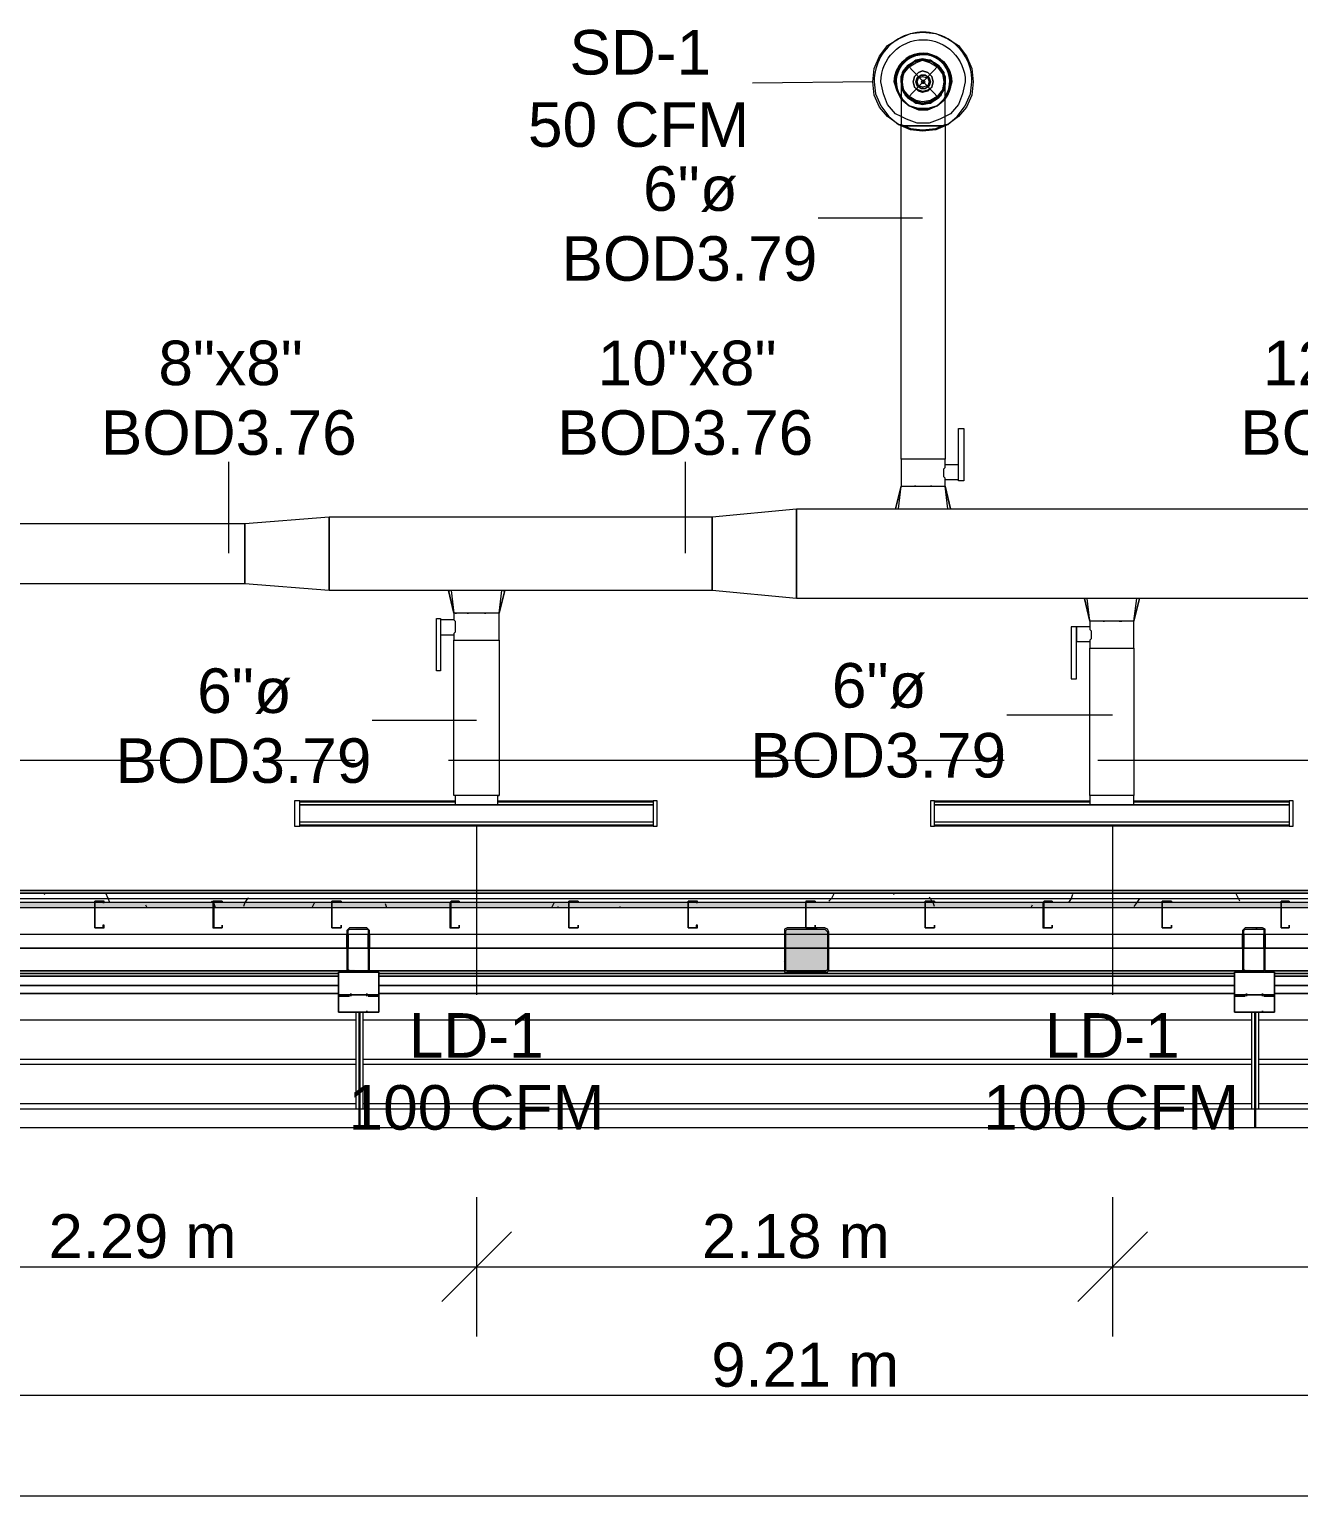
# Model space of a CAD drawing. Header units: metres. Extents: x 39 to 278, y -7 to 151.
# Drawn here: x 88.01 to 92.36, y 9 to 14.02 of the extents above; entities that cross this region are included whole.
import ezdxf

# ---------------------------------------------------------------- set-up
doc = ezdxf.new("R2010")
doc.units = ezdxf.units.M
doc.layers.add('HVAC - Ductos', color=5, linetype='Continuous', lineweight=50)
doc.layers.add('PDF_Geometry', color=7, linetype='Continuous', true_color=0xaaaaaa)
doc.layers.add('PDF_Solid Fills', color=7, linetype='Continuous', true_color=0xffffff)
doc.layers.add('PDF_Text', color=7, linetype='Continuous')
doc.styles.add('PDF Helvetica', font='')
doc.styles.get('PDF Helvetica').set_extended_font_data('Helvetica')

msp = doc.modelspace()

# ---------------------------------------------------------------- hatches: boundary and pattern name
at = {"layer": 'PDF_Solid Fills', "lineweight": 0, "transparency": 33554559}
h = msp.add_hatch(color=256, dxfattribs=at)
h.paths.add_polyline_path([(46.8196, 11.0127), (46.8196, 11.031), (45.1878, 11.031), (45.1878, 11.0127)])
h.paths.add_polyline_path([(104.0706, 11.0127), (106.0827, 11.0127), (106.0827, 11.031), (104.0706, 11.031)])
h.paths.add_polyline_path([(104.0659, 11.0127), (104.0659, 11.031), (101.2289, 11.031), (101.2289, 11.0127)])
h.paths.add_polyline_path([(101.2243, 11.0127), (101.2243, 11.031), (99.1984, 11.031), (99.1984, 11.0127)])
h.paths.add_polyline_path([(99.1938, 11.0127), (99.1938, 11.031), (96.3568, 11.031), (96.3568, 11.0127)])
h.paths.add_polyline_path([(96.3522, 11.0127), (96.3522, 11.031), (94.3263, 11.031), (94.3263, 11.0127)])
h.paths.add_polyline_path([(94.3217, 11.0127), (94.3217, 11.031), (93.5151, 11.031), (93.5151, 11.0127)])
h.paths.add_polyline_path([(93.5105, 11.0127), (93.5105, 11.031), (91.4846, 11.031), (91.4846, 11.0127)])
h.paths.add_polyline_path([(91.4801, 11.0127), (91.4801, 11.031), (89.4542, 11.031), (89.4542, 11.0127)])
h.paths.add_polyline_path([(89.4496, 11.0127), (89.4496, 11.031), (88.6429, 11.031), (88.6429, 11.0127)])
h.paths.add_polyline_path([(88.6383, 11.0127), (88.6383, 11.031), (86.6125, 11.031), (86.6125, 11.0127)])
h.paths.add_polyline_path([(86.6079, 11.0127), (86.6079, 11.031), (84.582, 11.031), (84.582, 11.0127)])
h.paths.add_polyline_path([(84.5774, 11.0127), (84.5774, 11.031), (83.7708, 11.031), (83.7708, 11.0127)])
h.paths.add_polyline_path([(83.7662, 11.0127), (83.7662, 11.031), (81.7404, 11.031), (81.7404, 11.0127)])
h.paths.add_polyline_path([(81.7358, 11.0127), (81.7358, 11.031), (78.8986, 11.031), (78.8986, 11.0127)])
h.paths.add_polyline_path([(78.894, 11.0127), (78.894, 11.031), (76.8682, 11.031), (76.8682, 11.0127)])
h.paths.add_polyline_path([(76.8636, 11.0127), (76.8636, 11.031), (74.0265, 11.031), (74.0265, 11.0127)])
h.paths.add_polyline_path([(74.0219, 11.0127), (74.0219, 11.031), (71.9961, 11.031), (71.9961, 11.0127)])
h.paths.add_polyline_path([(71.9915, 11.0127), (71.9915, 11.031), (71.1848, 11.031), (71.1848, 11.0127)])
h.paths.add_polyline_path([(71.1802, 11.0127), (71.1802, 11.031), (69.1543, 11.031), (69.1543, 11.0127)])
h.paths.add_polyline_path([(69.1497, 11.0127), (69.1497, 11.031), (67.1239, 11.031), (67.1239, 11.0127)])
h.paths.add_polyline_path([(67.1193, 11.0127), (67.1193, 11.031), (66.3127, 11.031), (66.3127, 11.0127)])
h.paths.add_polyline_path([(66.3081, 11.0127), (66.3081, 11.031), (64.2822, 11.031), (64.2822, 11.0127)])
h.paths.add_polyline_path([(64.2776, 11.0127), (64.2776, 11.031), (62.2518, 11.031), (62.2518, 11.0127)])
h.paths.add_polyline_path([(62.2472, 11.0127), (62.2472, 11.031), (61.4405, 11.031), (61.4405, 11.0127)])
h.paths.add_polyline_path([(61.436, 11.0127), (61.436, 11.031), (59.4101, 11.031), (59.4101, 11.0127)])
h.paths.add_polyline_path([(59.4055, 11.0127), (59.4055, 11.031), (56.5684, 11.031), (56.5684, 11.0127)])
h.paths.add_polyline_path([(56.5638, 11.0127), (56.5638, 11.031), (54.5379, 11.031), (54.5379, 11.0127)])
h.paths.add_polyline_path([(54.5333, 11.0127), (54.5333, 11.031), (51.6963, 11.031), (51.6963, 11.0127)])
h.paths.add_polyline_path([(51.6917, 11.0127), (51.6917, 11.031), (49.6658, 11.031), (49.6658, 11.0127)])
h.paths.add_polyline_path([(49.6612, 11.0127), (49.6612, 11.031), (48.8546, 11.031), (48.8546, 11.0127)])
h.paths.add_polyline_path([(48.85, 11.0127), (48.85, 11.031), (46.8241, 11.031), (46.8241, 11.0127)])
h = msp.add_hatch(color=256, dxfattribs=at)
h.paths.add_polyline_path([(89.1019, 10.7926), (89.17, 10.7972), (89.1059, 10.8018), (89.1013, 10.8018), (89.1013, 10.7926)])
h.paths.add_polyline_path([(89.1746, 10.9347), (89.17, 10.9347), (89.17, 10.7972), (89.1746, 10.9341)])
h.paths.add_polyline_path([(89.1654, 10.9393), (89.1654, 10.9439), (89.1013, 10.9439)])
h.paths.add_polyline_path([(89.1013, 10.9347), (89.0967, 10.9347), (89.0967, 10.8018)])
msp.add_hatch(color=256, dxfattribs=at).paths.add_polyline_path([(90.5966, 10.7926), (90.7421, 10.7972), (90.7467, 10.9381), (90.7467, 10.9393), (90.7421, 10.9439), (90.5954, 10.9439), (90.5954, 10.7926)])
h = msp.add_hatch(color=256, dxfattribs=at)
h.paths.add_polyline_path([(92.1675, 10.8018), (92.1675, 10.7926), (92.2408, 10.7926), (92.2408, 10.9347), (92.2363, 10.9347), (92.2363, 10.7972), (92.1721, 10.8018)])
h.paths.add_polyline_path([(92.2317, 10.9393), (92.2317, 10.9439), (92.1675, 10.9439)])
h.paths.add_polyline_path([(92.1675, 10.9347), (92.1629, 10.9347), (92.1629, 10.8018)])
h.paths.add_polyline_path([(92.2363, 10.9439), (92.2408, 10.9394), (92.2408, 10.9439)])

# ---------------------------------------------------------------- linework, layer by layer
at = {"layer": 'HVAC - Ductos', "lineweight": 0}
for points in [[(90.9942, 12.5481), (90.9942, 13.6893), (90.9851, 13.6939), (90.9483, 13.7214), (90.9209, 13.7535), (90.9025, 13.7947), (90.8979, 13.8406), (90.9025, 13.8864), (90.9209, 13.9277), (90.9483, 13.9643), (90.9851, 13.9872), (91.0263, 14.0056), (91.0675, 14.0102), (91.1133, 14.0056), (91.1546, 13.9872), (91.1913, 13.9643), (91.2188, 13.9277), (91.2371, 13.8864), (91.2417, 13.8406), (91.2371, 13.7947), (91.2188, 13.7535), (91.1913, 13.7214), (91.1546, 13.6939), (91.1454, 13.6893), (91.1454, 12.5481), (91.1363, 12.5481), (91.1225, 12.5481), (91.1088, 12.5481), (91.0905, 12.5481), (91.0675, 12.5481), (91.0492, 12.5481), (91.0309, 12.5481), (91.0171, 12.5481), (91.0033, 12.5481)], [(91.1363, 13.8131), (91.1179, 13.7902), (91.0951, 13.7765), (91.0675, 13.7719), (91.0446, 13.7765), (91.0217, 13.7902), (91.0033, 13.8131), (90.9988, 13.8406), (91.0033, 13.8681), (91.0217, 13.891), (91.0446, 13.9048), (91.0675, 13.9139), (91.0951, 13.9048), (91.1179, 13.891), (91.1363, 13.8681), (91.1409, 13.8406)], [(91.0401, 13.8589), (91.0355, 13.8406), (91.0401, 13.8589), (91.0538, 13.8727), (91.0675, 13.8773), (91.0859, 13.8727), (91.0996, 13.8589), (91.1042, 13.8406), (91.0996, 13.8589), (91.0859, 13.8727), (91.0675, 13.8773), (91.0538, 13.8727)], [(91.0492, 13.8543), (91.0446, 13.8406), (91.0492, 13.8543), (91.0629, 13.8635), (91.0767, 13.8635), (91.0905, 13.8543), (91.0951, 13.8406), (91.0905, 13.8543), (91.0767, 13.8635), (91.0629, 13.8635)], [(91.0859, 13.8268), (91.0675, 13.8222), (91.0538, 13.8268), (91.0492, 13.8406), (91.0538, 13.8543), (91.0675, 13.8589), (91.0859, 13.8543), (91.0905, 13.8406)], [(90.9713, 13.8406), (90.9805, 13.8085), (90.9942, 13.781), (90.9805, 13.8085)], [(91.0996, 13.8222), (91.1042, 13.8406), (91.0996, 13.8222), (91.0859, 13.8085), (91.0675, 13.8039), (91.0538, 13.8085), (91.0401, 13.8222), (91.0355, 13.8406), (91.0401, 13.8222), (91.0538, 13.8131), (91.0675, 13.8085), (91.0859, 13.8131)], [(91.0905, 13.8268), (91.0951, 13.8406), (91.0905, 13.8268), (91.0767, 13.8176), (91.0629, 13.8176), (91.0492, 13.8268), (91.0446, 13.8406), (91.0492, 13.8268), (91.0629, 13.8176), (91.0767, 13.8176)], [(91.0675, 13.8452), (91.0629, 13.8406), (91.0675, 13.8452), (91.0721, 13.8452), (91.0767, 13.8406), (91.0721, 13.8452)], [(91.0721, 13.836), (91.0767, 13.8406), (91.0721, 13.836), (91.0675, 13.836), (91.0629, 13.8406), (91.0675, 13.836)], [(90.9988, 13.781), (91.0217, 13.7581), (91.0538, 13.7489), (91.0859, 13.7489), (91.1179, 13.7581), (91.1409, 13.781), (91.1454, 13.7902), (91.1409, 13.781), (91.1179, 13.7581), (91.0859, 13.7489), (91.0538, 13.7489), (91.0217, 13.7581), (90.9988, 13.781), (90.9942, 13.7902)], [(91.1179, 13.7581), (91.0859, 13.7443), (91.0538, 13.7443), (91.0217, 13.7581), (90.9942, 13.781), (91.0217, 13.7581), (91.0538, 13.7443), (91.0859, 13.7443), (91.1179, 13.7581), (91.1454, 13.781)], [(91.2096, 12.4747), (91.1913, 12.4747), (91.1913, 12.6535), (91.2096, 12.6535)], [(88.7483, 12.3281), (89.0371, 12.351), (89.0371, 12.0989), (88.7483, 12.1219)], [(90.3479, 12.0989), (89.0371, 12.0989), (89.0371, 12.351), (90.3479, 12.351)], [(90.3479, 12.351), (90.6367, 12.3785), (90.6367, 12.0714), (90.3479, 12.0989)], [(93.1851, 12.0714), (90.6367, 12.0714), (90.6367, 12.3785), (93.1851, 12.3785)], [(88.7483, 12.1219), (86.7042, 12.1219), (86.7042, 12.3281), (88.7483, 12.3281)], [(89.6375, 12.0989), (89.6329, 12.0989)], [(89.4037, 12.0027), (89.4175, 12.0027), (89.4175, 11.8239), (89.4037, 11.8239)], [(89.5091, 12.021), (89.5137, 12.021)], [(89.5687, 12.021), (89.5733, 12.021)], [(91.6863, 11.9935), (91.6909, 11.9935)], [(91.7413, 11.9935), (91.7459, 11.9935), (91.7505, 11.9935), (91.7459, 11.9935)], [(89.4679, 11.3655), (89.4771, 11.3655), (89.4863, 11.3655), (89.5046, 11.3655), (89.5229, 11.3655), (89.5413, 11.3655), (89.5596, 11.3655), (89.5779, 11.3655), (89.5917, 11.3655), (89.6055, 11.3655), (89.6146, 11.3655), (89.6146, 11.3977), (89.6055, 11.3977), (89.5917, 11.3977), (89.5779, 11.3977), (89.5596, 11.3977), (89.5413, 11.3977), (89.5229, 11.3977), (89.5046, 11.3977), (89.4863, 11.3977), (89.4771, 11.3977), (89.4679, 11.3977)], [(88.9179, 11.2923), (88.9363, 11.2923), (88.9363, 11.3793), (88.9179, 11.3793)], [(88.9363, 11.3655), (90.1463, 11.3655), (88.9363, 11.3655), (90.1463, 11.3655), (90.1463, 11.306), (88.9363, 11.306)], [(90.16, 11.2923), (90.16, 11.3793), (90.1463, 11.3793), (90.1463, 11.2923)], [(91.0951, 11.2923), (91.1088, 11.2923), (91.1088, 11.3793), (91.0951, 11.3793)], [(91.1088, 11.3655), (92.3234, 11.3655), (91.1088, 11.3655), (92.3234, 11.3655), (92.3234, 11.306), (91.1088, 11.306)], [(92.3371, 11.2923), (92.3371, 11.3793), (92.3234, 11.3793), (92.3234, 11.2923)]]:
    msp.add_lwpolyline(points, close=True, dxfattribs=at)
for points in [[(91.1454, 13.6939), (91.1546, 13.6939), (91.1867, 13.7214), (91.2142, 13.7581), (91.2325, 13.7993), (91.2371, 13.8406, 1.013823), (90.9025, 13.8406), (90.9071, 13.7993), (90.9255, 13.7581), (90.9529, 13.7214), (90.9851, 13.6939), (90.9942, 13.6939)], [(90.9942, 13.7214), (90.9759, 13.7306), (90.9483, 13.7627), (90.9346, 13.7993), (90.9255, 13.8406, -0.994854), (91.2142, 13.8406), (91.2051, 13.7993), (91.1913, 13.7627), (91.1638, 13.7306), (91.1454, 13.7214)]]:
    msp.add_lwpolyline(points, format="xyb", dxfattribs=at)
for points in [[(91.1683, 13.8406), (91.1592, 13.8085), (91.1454, 13.781, 1.405041), (90.9713, 13.8406, -0.990103)], [(90.9759, 13.8406), (90.9805, 13.8085), (90.9942, 13.7902, -1.35324), (91.1638, 13.8406), (91.1592, 13.8085), (91.1454, 13.7902, 1.353799)]]:
    msp.add_lwpolyline(points, format="xyb", close=True, dxfattribs=at)
for points in [[(91.0996, 13.9093), (91.1225, 13.8956), (91.1409, 13.8727), (91.1409, 13.8681), (91.1454, 13.8406), (91.1409, 13.8681), (91.1225, 13.8956), (91.0996, 13.9093), (91.0675, 13.9185), (91.0401, 13.9093), (91.0171, 13.8956), (90.9988, 13.8681), (90.9942, 13.8406), (90.9988, 13.8131), (91.0171, 13.7856), (91.0401, 13.7719), (91.0675, 13.7627), (91.0996, 13.7719), (91.1225, 13.7856), (91.1409, 13.8131), (91.1363, 13.8085), (91.1225, 13.7902), (91.0996, 13.7765)], [(91.0401, 13.7765), (91.0171, 13.7902), (91.0033, 13.8085), (90.9988, 13.8131), (90.9942, 13.8406), (90.9942, 13.8589), (91.0033, 13.8773), (91.0171, 13.8956), (91.0309, 13.9048), (91.0492, 13.9139), (91.0675, 13.9185)], [(91.0401, 13.9093), (91.0171, 13.8956), (90.9988, 13.8727), (90.9988, 13.8681), (90.9942, 13.8406), (90.9988, 13.8589), (91.0079, 13.8773), (91.0171, 13.891), (91.0309, 13.9048), (91.0492, 13.9139), (91.0675, 13.9139), (91.0905, 13.9139), (91.1088, 13.9048), (91.1225, 13.891), (91.1317, 13.8773), (91.1409, 13.8589), (91.1454, 13.8406), (91.1454, 13.8589), (91.1363, 13.8773), (91.1225, 13.8956), (91.1088, 13.9048), (91.0905, 13.9139), (91.0675, 13.9185), (91.0446, 13.9139)], [(90.9988, 13.8727), (90.9988, 13.8681), (90.9988, 13.8727), (91.0033, 13.8773), (91.0171, 13.8956), (91.0309, 13.9048), (91.0401, 13.9093), (91.0446, 13.9139), (91.0401, 13.9093)], [(91.0033, 13.8727), (91.0171, 13.891), (91.0401, 13.9093), (91.0446, 13.9093), (91.0675, 13.9139), (91.0951, 13.9093)], [(91.0446, 13.9093), (91.0492, 13.9139), (91.0675, 13.9185), (91.0905, 13.9139), (91.0951, 13.9139), (91.0996, 13.9093), (91.1088, 13.9048), (91.1225, 13.8956), (91.1363, 13.8773), (91.1409, 13.8727), (91.1409, 13.8681), (91.1454, 13.8589), (91.1454, 13.8406), (91.1454, 13.8314)], [(91.0721, 13.9185), (91.0951, 13.9139), (91.0996, 13.9093), (91.1225, 13.891), (91.1363, 13.8727)], [(91.0951, 13.9139), (91.0996, 13.9093)], [(91.0033, 13.8176), (90.9942, 13.8406), (91.0033, 13.8681)], [(90.9988, 13.8681), (90.9942, 13.8589), (90.9942, 13.8406), (90.9942, 13.8314)], [(91.1363, 13.8681), (91.1454, 13.8406), (91.1363, 13.8176)], [(91.1409, 13.8727), (91.1409, 13.8681)], [(90.8979, 13.8406), (90.4855, 13.836)], [(91.1454, 13.836), (91.1454, 13.8406), (91.1409, 13.8222), (91.1317, 13.8039), (91.1225, 13.7902), (91.1088, 13.7765), (91.0905, 13.7719), (91.0675, 13.7673), (91.0951, 13.7719), (91.0996, 13.7719), (91.0675, 13.7627), (91.0401, 13.7719), (91.0446, 13.7719), (91.0675, 13.7673), (91.0492, 13.7719), (91.0309, 13.7765), (91.0171, 13.7902), (91.0079, 13.8039), (90.9988, 13.8222), (90.9942, 13.8406), (90.9942, 13.836)], [(90.9942, 13.8406), (90.9942, 13.8406)], [(90.9942, 13.8406), (90.9942, 13.836), (90.9942, 13.8176), (90.9942, 13.7856), (90.9942, 13.7489), (90.9942, 13.7077), (90.9942, 13.6893), (91.0033, 13.6893), (91.0171, 13.6893), (91.0309, 13.6893), (91.0492, 13.6893), (91.0675, 13.6893), (91.0905, 13.6893), (91.1088, 13.6893), (91.1225, 13.6893), (91.1363, 13.6893), (91.1454, 13.6893), (91.1454, 13.7306), (91.1454, 13.7719), (91.1454, 13.8039), (91.1454, 13.8268), (91.1454, 13.8406)], [(90.9942, 13.8314), (90.9942, 13.8222), (91.0033, 13.8039), (91.0171, 13.7856), (91.0309, 13.7765), (91.0492, 13.7673), (91.0675, 13.7627), (91.0905, 13.7673), (91.1088, 13.7765), (91.1225, 13.7856), (91.1363, 13.8039), (91.1454, 13.8222), (91.1454, 13.8314)], [(90.9988, 13.8131), (90.9988, 13.8131)], [(91.0401, 13.7719), (91.0171, 13.7856), (90.9988, 13.8131)], [(91.1409, 13.8131), (91.1225, 13.7856), (91.0996, 13.7719)], [(91.1454, 13.8406), (91.1409, 13.8131), (91.1454, 13.8406)], [(91.1409, 13.8131), (91.1409, 13.8131)], [(90.9942, 13.781), (90.9942, 13.781)], [(90.9942, 13.781), (90.9942, 13.781)], [(91.0401, 13.7719), (91.0401, 13.7719)], [(91.0996, 13.7719), (91.0996, 13.7719)], [(91.1454, 13.781), (91.1454, 13.781)], [(91.1454, 13.781), (91.1454, 13.781)], [(91.1454, 13.7214), (91.1271, 13.7122), (91.0905, 13.6985), (91.0492, 13.6985), (91.0125, 13.7122), (90.9942, 13.7214)], [(90.9942, 13.6939), (91.0263, 13.6802), (91.0675, 13.6756), (91.1133, 13.6802), (91.1454, 13.6939)], [(91.1454, 13.6893), (91.1133, 13.6756), (91.0675, 13.671), (91.0263, 13.6756), (90.9942, 13.6893)], [(91.1454, 13.6893), (91.1363, 13.6893), (91.1225, 13.6893), (91.1088, 13.6893), (91.0905, 13.6893), (91.0675, 13.6893), (91.0492, 13.6893), (91.0309, 13.6893), (91.0171, 13.6893), (91.0033, 13.6893), (90.9942, 13.6893)], [(91.0675, 13.3731), (90.7101, 13.3731)], [(88.6933, 12.2273), (88.6933, 12.5389)], [(90.2563, 12.2273), (90.2563, 12.5389)], [(90.9851, 12.3785), (90.9942, 12.4564), (90.9988, 12.4564), (91.0033, 12.4564), (91.0171, 12.4564), (91.0309, 12.4564), (91.0492, 12.4564), (91.0675, 12.4564), (91.0905, 12.4564), (91.1088, 12.4564), (91.1225, 12.4564), (91.1363, 12.4564), (91.1409, 12.4564), (91.1454, 12.4564), (91.1454, 12.4793), (91.1913, 12.4793), (91.1913, 12.4839), (91.1913, 12.4885), (91.1913, 12.4977), (91.1913, 12.5023), (91.1913, 12.5114), (91.1913, 12.516), (91.1913, 12.5206), (91.1913, 12.5251)], [(91.1913, 12.5297), (91.1454, 12.5297), (91.1454, 12.5481), (91.1363, 12.5481), (91.1225, 12.5481), (91.1088, 12.5481), (91.0905, 12.5481), (91.0675, 12.5481), (91.0492, 12.5481), (91.0309, 12.5481), (91.0171, 12.5481), (91.0033, 12.5481), (90.9942, 12.5481), (90.9942, 12.4564)], [(91.1454, 12.4793), (91.1454, 12.4839), (91.1409, 12.4885), (91.1409, 12.4977), (91.1409, 12.5069), (91.1409, 12.516), (91.1454, 12.5206), (91.1454, 12.5251), (91.1454, 12.5297)], [(90.9759, 12.3785), (90.9942, 12.4564), (90.9759, 12.3785)], [(90.9988, 12.4564), (90.9988, 12.4564)], [(91.0171, 12.4564), (91.0171, 12.4564)], [(91.0217, 12.3785), (91.0263, 12.3785), (91.0355, 12.3785), (91.0492, 12.3785), (91.0538, 12.3785), (91.0583, 12.3785), (91.0813, 12.3785), (91.0859, 12.3785), (91.0905, 12.3785), (91.1042, 12.3785), (91.1133, 12.3785), (91.1179, 12.3785), (91.1225, 12.3785), (91.1409, 12.3785), (91.1546, 12.3785), (91.1592, 12.3785), (91.1638, 12.3785), (91.1454, 12.4564), (91.1638, 12.3785)], [(91.0355, 12.4564), (91.0401, 12.4564), (91.0446, 12.4564), (91.0401, 12.4564)], [(91.0675, 12.4564), (91.0721, 12.4564)], [(91.0996, 12.4564), (91.0951, 12.4564), (91.0996, 12.4564), (91.1042, 12.4564)], [(91.1225, 12.4564), (91.1225, 12.4564)], [(91.1363, 12.4564), (91.1409, 12.4564)], [(91.1454, 12.4564), (91.1454, 12.4564)], [(91.1546, 12.3785), (91.1454, 12.4564)], [(90.9759, 12.3785), (90.9805, 12.3785), (90.9851, 12.3785), (90.9942, 12.3785)], [(90.9759, 12.3785), (90.9759, 12.3785)], [(90.9988, 12.3785), (91.0171, 12.3785)], [(91.1638, 12.3785), (91.1638, 12.3785)], [(89.4909, 12.0989), (89.4863, 12.0989), (89.4679, 12.0989), (89.4587, 12.0989), (89.4542, 12.0989), (89.4633, 12.021), (89.445, 12.0989), (89.4496, 12.0989), (89.445, 12.0989), (89.4633, 12.021)], [(89.5229, 12.0989), (89.5183, 12.0989), (89.5091, 12.0989), (89.4954, 12.0989)], [(89.4954, 12.0989), (89.4954, 12.0989)], [(89.555, 12.0989), (89.5504, 12.0989), (89.5275, 12.0989)], [(89.61, 12.0989), (89.5963, 12.0989), (89.5871, 12.0989), (89.5825, 12.0989), (89.5733, 12.0989), (89.5596, 12.0989)], [(89.5596, 12.0989), (89.5596, 12.0989)], [(89.6191, 12.021), (89.6283, 12.0989), (89.6237, 12.0989), (89.6146, 12.0989)], [(89.6375, 12.0989), (89.6191, 12.021), (89.6375, 12.0989)], [(91.6405, 11.9935), (91.6405, 11.9751), (91.5946, 11.9751), (91.5763, 11.9751), (91.5763, 11.7964), (91.5946, 11.7964), (91.5946, 11.9751), (91.5946, 11.9705), (91.5946, 11.966), (91.5946, 11.9614), (91.5946, 11.9569), (91.5946, 11.9477), (91.5946, 11.9431), (91.5946, 11.9339), (91.5946, 11.9293), (91.5946, 11.9247), (91.6405, 11.9247), (91.6405, 11.9018), (91.6497, 11.9018), (91.6633, 11.9018), (91.6771, 11.9018), (91.6954, 11.9018), (91.7184, 11.9018), (91.7367, 11.9018), (91.7551, 11.9018), (91.7688, 11.9018), (91.7825, 11.9018), (91.7917, 11.9018), (91.7917, 11.3977), (91.7871, 11.3977), (91.7825, 11.3977), (91.7688, 11.3977), (91.7551, 11.3977), (91.7367, 11.3977), (91.7184, 11.3977), (91.6954, 11.3977), (91.6771, 11.3977), (91.6633, 11.3977), (91.6497, 11.3977), (91.6451, 11.3977), (91.6405, 11.3977), (91.6405, 11.3655), (91.6451, 11.3655), (91.6497, 11.3655), (91.6633, 11.3655), (91.6771, 11.3655), (91.6954, 11.3655), (91.7184, 11.3655), (91.7367, 11.3655), (91.7551, 11.3655), (91.7688, 11.3655), (91.7825, 11.3655), (91.7871, 11.3655), (91.7917, 11.3655), (91.7917, 11.3977), (91.7825, 11.3977), (91.7688, 11.3977), (91.7551, 11.3977), (91.7367, 11.3977), (91.7184, 11.3977), (91.6954, 11.3977), (91.6771, 11.3977), (91.6633, 11.3977), (91.6497, 11.3977), (91.6405, 11.3977), (91.6405, 11.9018), (91.6497, 11.9018), (91.6633, 11.9018), (91.6771, 11.9018), (91.6954, 11.9018), (91.7184, 11.9018), (91.7367, 11.9018), (91.7551, 11.9018), (91.7688, 11.9018), (91.7825, 11.9018), (91.7917, 11.9018), (91.7917, 11.9935), (91.7871, 11.9935), (91.7825, 11.9935), (91.7688, 11.9935), (91.7551, 11.9935), (91.7367, 11.9935), (91.7184, 11.9935), (91.6954, 11.9935), (91.6771, 11.9935), (91.6633, 11.9935), (91.6497, 11.9935), (91.6451, 11.9935), (91.6405, 11.9935), (91.6313, 12.0714)], [(91.6405, 12.0714), (91.6313, 12.0714), (91.6267, 12.0714), (91.6221, 12.0714)], [(91.6221, 12.0714), (91.6405, 11.9935), (91.6221, 12.0714)], [(91.6221, 12.0714), (91.6221, 12.0714)], [(91.6633, 12.0714), (91.6451, 12.0714)], [(91.7871, 12.0714), (91.7688, 12.0714), (91.7642, 12.0714), (91.7597, 12.0714), (91.7505, 12.0714), (91.7367, 12.0714), (91.7321, 12.0714), (91.7275, 12.0714), (91.7046, 12.0714), (91.7, 12.0714), (91.6954, 12.0714), (91.6817, 12.0714), (91.6725, 12.0714), (91.6679, 12.0714)], [(91.8101, 12.0714), (91.7917, 11.9935), (91.8101, 12.0714), (91.8055, 12.0714), (91.8009, 12.0714), (91.7917, 12.0714)], [(91.7917, 11.9935), (91.8009, 12.0714)], [(91.7963, 12.0714), (91.7963, 12.0714)], [(91.8101, 12.0714), (91.8101, 12.0714)], [(89.4679, 12.021), (89.4633, 12.021), (89.4633, 11.9981), (89.4175, 11.9981), (89.4175, 11.9935), (89.4175, 11.9889), (89.4175, 11.9797), (89.4175, 11.9751), (89.4175, 11.966), (89.4175, 11.9614), (89.4175, 11.9569), (89.4175, 11.9523), (89.4175, 11.9477), (89.4633, 11.9477), (89.4633, 11.9293), (89.4679, 11.9293), (89.4771, 11.9293), (89.4863, 11.9293), (89.5046, 11.9293), (89.5229, 11.9293), (89.5413, 11.9293), (89.5596, 11.9293), (89.5779, 11.9293), (89.5963, 11.9293), (89.6055, 11.9293), (89.6146, 11.9293), (89.6191, 11.9293), (89.6191, 11.3977), (89.6146, 11.3977), (89.6055, 11.3977), (89.5963, 11.3977), (89.5779, 11.3977), (89.5596, 11.3977), (89.5413, 11.3977), (89.5229, 11.3977), (89.5046, 11.3977), (89.4863, 11.3977), (89.4771, 11.3977), (89.4679, 11.3977), (89.4633, 11.3977), (89.4633, 11.9293), (89.4679, 11.9293), (89.4771, 11.9293), (89.4863, 11.9293), (89.5046, 11.9293), (89.5229, 11.9293), (89.5413, 11.9293), (89.5596, 11.9293), (89.5779, 11.9293), (89.5963, 11.9293), (89.6055, 11.9293), (89.6146, 11.9293), (89.6191, 11.9293), (89.6191, 12.021), (89.6146, 12.021), (89.61, 12.021), (89.6055, 12.021), (89.5963, 12.021), (89.5779, 12.021), (89.5596, 12.021), (89.5413, 12.021), (89.5229, 12.021), (89.5046, 12.021), (89.4863, 12.021), (89.4771, 12.021), (89.4725, 12.021), (89.4679, 12.021), (89.4725, 12.021)], [(89.4633, 11.9981), (89.4679, 11.9935), (89.4679, 11.9889), (89.4679, 11.9797), (89.4679, 11.9705), (89.4679, 11.9614), (89.4679, 11.9569), (89.4633, 11.9523), (89.4633, 11.9477)], [(91.6405, 11.9751), (91.6405, 11.9705), (91.6405, 11.966), (91.6451, 11.9614), (91.6451, 11.9523), (91.6451, 11.9431), (91.6451, 11.9339), (91.6405, 11.9293), (91.6405, 11.9247)], [(91.6451, 11.9935), (91.6451, 11.9935)], [(91.6451, 11.9935), (91.6451, 11.9935)], [(89.5413, 11.6543), (89.1837, 11.6543)], [(91.7184, 11.6727), (91.3563, 11.6727)], [(89.6146, 11.3977), (89.6191, 11.3977)], [(91.7917, 11.3977), (91.7917, 11.3977)], [(88.9363, 11.3472), (88.9363, 11.3564), (88.9363, 11.3747), (88.9363, 11.3793), (89.4679, 11.3793)], [(89.4679, 11.3747), (88.9363, 11.3747)], [(88.9363, 11.3518), (88.9363, 11.3564), (88.9363, 11.361)], [(89.6146, 11.3793), (90.1463, 11.3793), (90.1463, 11.3747), (90.1463, 11.3564), (90.1463, 11.3472)], [(90.1463, 11.3747), (89.6146, 11.3747)], [(90.1463, 11.361), (90.1463, 11.3564), (90.1463, 11.3518)], [(91.1088, 11.3472), (91.1088, 11.3564), (91.1088, 11.3747), (91.1088, 11.3793), (91.6405, 11.3793)], [(91.6405, 11.3747), (91.1088, 11.3747)], [(91.1088, 11.3518), (91.1088, 11.3564), (91.1088, 11.361)], [(91.7917, 11.3793), (92.3234, 11.3793), (92.3234, 11.3747), (92.3234, 11.3564), (92.3234, 11.3472)], [(92.3234, 11.3747), (91.7917, 11.3747)], [(92.3234, 11.361), (92.3234, 11.3564), (92.3234, 11.3518)], [(90.1463, 11.3243), (90.1463, 11.3151), (90.1463, 11.2968), (90.1463, 11.2923), (88.9363, 11.2923), (88.9363, 11.2968), (88.9363, 11.3151), (88.9363, 11.3243)], [(88.9363, 11.3105), (88.9363, 11.3151), (88.9363, 11.3197)], [(88.9363, 11.2968), (90.1463, 11.2968)], [(90.1463, 11.3197), (90.1463, 11.3151), (90.1463, 11.3105)], [(92.3234, 11.3243), (92.3234, 11.3151), (92.3234, 11.2968), (92.3234, 11.2923), (91.1088, 11.2923), (91.1088, 11.2968), (91.1088, 11.3151), (91.1088, 11.3243)], [(91.1088, 11.3105), (91.1088, 11.3151), (91.1088, 11.3197)], [(91.1088, 11.2968), (92.3234, 11.2968)], [(92.3234, 11.3197), (92.3234, 11.3151), (92.3234, 11.3105)], [(89.5413, 11.2923), (89.5413, 10.7147)], [(91.7184, 11.2923), (91.7184, 10.7147)]]:
    msp.add_lwpolyline(points, dxfattribs=at)
at = {"layer": 'HVAC - Ductos', "color": 252, "lineweight": 0, "true_color": 0x939598}
for points in [[(89.5413, 10.0227), (89.5413, 9.7843), (89.5413, 9.5459)], [(91.7184, 10.0227), (91.7184, 9.7843), (91.7184, 9.5459)], [(89.6605, 9.9035), (89.5413, 9.7843), (89.4221, 9.6651)], [(91.8375, 9.9035), (91.7184, 9.7843), (91.5992, 9.6651)], [(87.2496, 9.7843), (89.5413, 9.7843), (91.7184, 9.7843), (93.6617, 9.7843), (95.2704, 9.7843), (96.5538, 9.7843), (98.8318, 9.7843), (101.0043, 9.7843), (103.3053, 9.7843), (104.4694, 9.7843), (106.0412, 9.7843)], [(46.0312, 9.3443), (55.4684, 9.3443), (64.6672, 9.3443), (73.8707, 9.3443), (86.0533, 9.3443), (95.2704, 9.3443), (104.7077, 9.3443)], [(46.0312, 9.0005), (104.7077, 9.0005)]]:
    msp.add_lwpolyline(points, dxfattribs=at)
at = {"layer": 'PDF_Geometry', "color": 8, "lineweight": 0, "true_color": 0x808080}
msp.add_lwpolyline([(91.1317, 13.8864), (91.0951, 13.9139), (91.0446, 13.9139), (91.0079, 13.8864), (90.9942, 13.8406), (91.0079, 13.7947), (91.0446, 13.7673), (91.0951, 13.7673), (91.1317, 13.7947), (91.1454, 13.8406)], close=True, dxfattribs=at)
for points in [[(91.0171, 13.8956), (91.1225, 13.7856)], [(91.1225, 13.8956), (91.0171, 13.7856)]]:
    msp.add_lwpolyline(points, dxfattribs=at)
at = {"layer": 'PDF_Geometry', "lineweight": 0}
for points in [[(88.4917, 11.5168), (87.2221, 11.5168)], [(89.1241, 11.5168), (88.8079, 11.5168)], [(90.7146, 11.5168), (89.445, 11.5168)], [(91.3471, 11.5168), (91.0309, 11.5168)], [(92.9375, 11.5168), (91.6679, 11.5168)], [(45.1878, 11.0631), (106.0827, 11.0631)], [(45.1878, 11.0447), (106.0827, 11.0447)], [(86.1725, 11.0631), (95.1696, 11.0631)], [(95.1696, 11.0631), (86.1725, 11.0631)], [(86.1725, 11.0631), (95.1696, 11.0631)], [(86.1725, 11.0631), (95.1696, 11.0631)], [(86.1725, 11.0631), (95.1696, 11.0631)], [(95.1696, 11.0631), (86.1725, 11.0631)], [(86.1725, 11.0631), (95.1696, 11.0631)], [(95.1696, 11.0631), (86.1725, 11.0631)], [(88.6383, 11.031), (88.235, 11.031), (87.8271, 11.031), (87.4237, 11.031), (87.0158, 11.031), (86.6125, 11.031)], [(88.6383, 11.0127), (88.235, 11.0127), (87.8271, 11.0127), (87.4237, 11.0127), (87.0158, 11.0127), (86.6125, 11.0127)], [(89.4496, 11.031), (89.0463, 11.031), (88.6429, 11.031)], [(91.4801, 11.0127), (91.0767, 11.0127), (90.6687, 11.0127), (90.2655, 11.0127), (89.8575, 11.0127), (89.4542, 11.0127), (89.0463, 11.0127), (88.6429, 11.0127)], [(91.4801, 11.031), (91.0767, 11.031), (90.6687, 11.031), (90.2655, 11.031), (89.8575, 11.031), (89.4542, 11.031)], [(93.5105, 11.031), (93.1071, 11.031), (92.6992, 11.031), (92.2959, 11.031), (91.8879, 11.031), (91.4846, 11.031)], [(93.5105, 11.0127), (93.1071, 11.0127), (92.6992, 11.0127), (92.2959, 11.0127), (91.8879, 11.0127), (91.4846, 11.0127)], [(90.6733, 10.9439), (90.6046, 10.9439), (90.5954, 10.9393), (90.5954, 10.9301), (90.5954, 10.8018), (90.5954, 10.7926), (90.6046, 10.7926), (90.7329, 10.7926), (90.7421, 10.7926), (90.7467, 10.8018), (90.7467, 10.9301), (90.7421, 10.9393), (90.7329, 10.9439), (90.7009, 10.9439)], [(90.7009, 10.9393), (90.7055, 10.9439)], [(92.2088, 10.9393), (92.2134, 10.9439)], [(106.0827, 10.921), (45.1878, 10.921)], [(89.0967, 10.8751), (89.0967, 10.921)], [(89.1013, 10.921), (89.1013, 10.8751)], [(89.17, 10.9164), (89.1746, 10.921), (89.1746, 10.8751)], [(89.17, 10.8751), (89.17, 10.921)], [(90.5954, 10.921), (90.5954, 10.8751)], [(90.7467, 10.8751), (90.7467, 10.921)], [(92.1629, 10.8751), (92.1629, 10.921)], [(92.1629, 10.8935), (92.1675, 10.8981)], [(92.1675, 10.921), (92.1675, 10.8751)], [(92.2363, 10.8751), (92.2363, 10.921)], [(92.2409, 10.921), (92.2409, 10.8751)], [(89.0967, 10.8431), (89.1013, 10.8477)], [(90.7421, 10.8568), (90.7467, 10.8614)], [(92.2363, 10.8431), (92.2409, 10.8477)], [(89.1517, 10.6551), (89.1517, 10.3251), (92.1951, 10.3251), (92.1951, 10.6551), (92.1767, 10.6551), (92.1721, 10.6551), (92.1767, 10.6551), (92.1355, 10.6551), (92.1355, 10.6597), (92.1355, 10.7101), (92.1355, 10.7147), (92.1355, 10.7193), (92.1355, 10.7881), (92.1355, 10.7926), (92.1675, 10.7926), (92.1355, 10.7926), (92.1355, 10.7881), (92.1355, 10.7193), (92.1355, 10.7147), (92.1355, 10.7101), (92.1355, 10.6597), (92.1355, 10.6551), (92.1767, 10.6551), (92.2317, 10.6551), (92.2225, 10.6551), (92.2317, 10.6551), (92.2179, 10.6551), (92.2088, 10.6551), (92.2042, 10.6551), (92.1905, 10.6551), (92.2042, 10.6551), (92.2042, 10.3251)], [(89.17, 10.7926), (89.2067, 10.7926), (89.17, 10.7926), (89.1746, 10.7972)], [(90.5954, 10.8293), (90.6, 10.8385)], [(90.6779, 10.7926), (90.6825, 10.7972)], [(92.1859, 10.7926), (92.1905, 10.7972)], [(92.2179, 10.6551), (92.2179, 10.3251), (95.2613, 10.3251), (95.2613, 10.6551), (95.2567, 10.6551), (95.2613, 10.6551), (95.2476, 10.6551), (95.2017, 10.6551), (95.2017, 10.6597), (95.2017, 10.7101), (95.2017, 10.7147), (95.2017, 10.7193), (95.2017, 10.7881), (95.2017, 10.7926), (95.2063, 10.7972)], [(89.0691, 10.7147), (89.0691, 10.7147)], [(89.0691, 10.7147), (89.0691, 10.7147)], [(89.0691, 10.7101), (89.0691, 10.7101)], [(89.0691, 10.7101), (89.0691, 10.7101)], [(89.1104, 10.7101), (89.1104, 10.7147), (89.1104, 10.7193)], [(89.1104, 10.7101), (89.1104, 10.7147), (89.1104, 10.7193)], [(89.1104, 10.7193), (89.1104, 10.7147), (89.1104, 10.7101)], [(89.1104, 10.7193), (89.1104, 10.7147), (89.1104, 10.7101)], [(89.1654, 10.7101), (89.1654, 10.7147), (89.1654, 10.7193)], [(89.1654, 10.7101), (89.1654, 10.7147), (89.1654, 10.7193)], [(89.1654, 10.7101), (89.1654, 10.7147), (89.1654, 10.7193)], [(89.1654, 10.7101), (89.1654, 10.7147), (89.1654, 10.7193)], [(89.2067, 10.7147), (89.2067, 10.7147)], [(89.2067, 10.7147), (89.2067, 10.7147)], [(89.2067, 10.7101), (89.2067, 10.7101)], [(89.2067, 10.7101), (89.2067, 10.7101)], [(90.6321, 10.7193), (90.7055, 10.7193)], [(92.1355, 10.7147), (92.1355, 10.7147)], [(92.1355, 10.7147), (92.1355, 10.7147)], [(92.1355, 10.7101), (92.1355, 10.7101)], [(92.1355, 10.7101), (92.1355, 10.7101)], [(92.1767, 10.7101), (92.1767, 10.7147), (92.1767, 10.7193)], [(92.1767, 10.7101), (92.1767, 10.7147), (92.1767, 10.7193)], [(92.1767, 10.7193), (92.1767, 10.7147), (92.1767, 10.7101)], [(92.1767, 10.7193), (92.1767, 10.7147), (92.1767, 10.7101)], [(92.2317, 10.7101), (92.2317, 10.7147), (92.2317, 10.7193)], [(92.2317, 10.7101), (92.2317, 10.7147), (92.2317, 10.7193)], [(92.2317, 10.7101), (92.2317, 10.7147), (92.2317, 10.7193)], [(92.2317, 10.7101), (92.2317, 10.7147), (92.2317, 10.7193)], [(92.2729, 10.7147), (92.2729, 10.7147)], [(92.2729, 10.7147), (92.2729, 10.7147)], [(92.2729, 10.7101), (92.2729, 10.7101)], [(92.2729, 10.7101), (92.2729, 10.7101)], [(86.0716, 10.2609), (89.1425, 10.2609), (89.1425, 10.2701), (89.1425, 10.2793), (89.1425, 10.2931), (89.1425, 10.3068), (89.1425, 10.3251), (89.1425, 10.6551), (89.1379, 10.6551), (89.1379, 10.3251)], [(86.0854, 10.3251), (89.1287, 10.3251), (89.1287, 10.6551), (89.1104, 10.6551), (89.1059, 10.6551), (89.1104, 10.6551), (89.1654, 10.6551), (89.17, 10.6551), (89.1654, 10.6551), (89.1654, 10.6597), (89.1654, 10.6551), (89.17, 10.6551), (89.1654, 10.6551), (89.1104, 10.6551), (89.1059, 10.6551), (89.1104, 10.6551), (89.0691, 10.6551), (89.1104, 10.6551), (89.1654, 10.6551), (89.1563, 10.6551), (89.1654, 10.6551), (89.1517, 10.6551), (89.1425, 10.6551)], [(89.1104, 10.6551), (89.1104, 10.6551)], [(89.1104, 10.6551), (89.1104, 10.6551)], [(89.1196, 10.6551), (89.1104, 10.6551), (89.1196, 10.6551)], [(89.1104, 10.6551), (89.1104, 10.6551)], [(89.1104, 10.6551), (89.1104, 10.6551)], [(89.1196, 10.6551), (89.1104, 10.6551), (89.1196, 10.6551)], [(89.1287, 10.6551), (89.1241, 10.6551), (89.1379, 10.6551)], [(89.1425, 10.3251), (89.1379, 10.3251), (89.1379, 10.3068), (89.1379, 10.2931), (89.1379, 10.2793), (89.1379, 10.2701), (89.1379, 10.2609), (92.2088, 10.2609), (92.2088, 10.2701), (92.2088, 10.2793), (92.2088, 10.2931), (92.2088, 10.3068), (92.2088, 10.3251), (92.2088, 10.6551), (92.2042, 10.6551)], [(92.1767, 10.6551), (92.1767, 10.6551)], [(92.1767, 10.6551), (92.1767, 10.6551)], [(92.2088, 10.6551), (92.2179, 10.6551), (92.2317, 10.6551), (92.2225, 10.6551), (92.2317, 10.6551), (92.1767, 10.6551), (92.1951, 10.6551), (92.1905, 10.6551), (92.1951, 10.6551)], [(92.1859, 10.6551), (92.1767, 10.6551), (92.1859, 10.6551)], [(92.1767, 10.6551), (92.1767, 10.6551)], [(92.1767, 10.6551), (92.1767, 10.6551)], [(92.1859, 10.6551), (92.1767, 10.6551), (92.1859, 10.6551)], [(92.2088, 10.3251), (92.2042, 10.3251), (92.2042, 10.3068), (92.2042, 10.2931), (92.2042, 10.2793), (92.2042, 10.2701), (92.2042, 10.2609), (95.275, 10.2609), (95.275, 10.2701), (95.275, 10.2793), (95.275, 10.2931), (95.275, 10.3068), (95.275, 10.3251), (95.275, 10.6551), (95.2704, 10.6551), (95.2567, 10.6551), (95.2704, 10.6551), (95.275, 10.6551), (95.2842, 10.6551)], [(89.1287, 10.6277), (86.0854, 10.6277)], [(92.1951, 10.6277), (89.1517, 10.6277)], [(95.2613, 10.6277), (92.2179, 10.6277)], [(86.0854, 10.4947), (89.1287, 10.4947)], [(89.1517, 10.4947), (92.1951, 10.4947)], [(92.2179, 10.4947), (95.2613, 10.4947)], [(89.1287, 10.4764), (86.0854, 10.4764)], [(92.1951, 10.4764), (89.1517, 10.4764)], [(95.2613, 10.4764), (92.2179, 10.4764)], [(86.0854, 10.3435), (89.1287, 10.3435)], [(89.1517, 10.3435), (92.1951, 10.3435)], [(92.2179, 10.3435), (95.2613, 10.3435)], [(86.0716, 10.3251), (89.1425, 10.3251), (89.1379, 10.3251), (92.2088, 10.3251), (92.2042, 10.3251), (95.275, 10.3251), (95.2704, 10.3251), (98.3414, 10.3251), (98.3368, 10.3251), (101.4076, 10.3251), (101.403, 10.3251), (104.4742, 10.3251), (104.4694, 10.3251), (106.0825, 10.3251)], [(89.1287, 10.2609), (89.1379, 10.2609)], [(89.1287, 10.2609), (89.1287, 10.2609)], [(89.1379, 10.2609), (89.1379, 10.2609)], [(89.1425, 10.2609), (89.1517, 10.2609)], [(89.1425, 10.2609), (89.1425, 10.2609)], [(89.1517, 10.2609), (89.1517, 10.2609)], [(92.1951, 10.2609), (92.2042, 10.2609)], [(92.1951, 10.2609), (92.1951, 10.2609)], [(92.2042, 10.2609), (92.2042, 10.2609)], [(92.2088, 10.2609), (92.2179, 10.2609)], [(92.2088, 10.2609), (92.2088, 10.2609)], [(92.2179, 10.2609), (92.2179, 10.2609)]]:
    msp.add_lwpolyline(points, dxfattribs=at)
for points in [[(86.1725, 11.0722), (95.1696, 11.0722)], [(86.1725, 11.0722), (95.1696, 11.0722)], [(86.1725, 11.0631), (95.1696, 11.0631)], [(88.2671, 11.0355), (88.235, 11.0355), (88.235, 11.031), (88.235, 10.9439), (88.2671, 10.9439), (88.2671, 10.9531), (88.2625, 10.9531), (88.2625, 10.9439), (88.235, 10.9439), (88.235, 11.031), (88.235, 11.0355), (88.2625, 11.0355), (88.2625, 11.031), (88.2671, 11.031)], [(88.6704, 11.0355), (88.6429, 11.0355), (88.6383, 11.0355), (88.6383, 11.031), (88.6383, 10.9439), (88.6429, 10.9439), (88.6704, 10.9439), (88.6704, 10.9531), (88.6704, 10.9439), (88.6429, 10.9439), (88.6429, 11.031), (88.6429, 11.0355), (88.6704, 11.0355), (88.6704, 11.031)], [(89.0783, 11.0355), (89.0463, 11.0355), (89.0463, 11.031), (89.0463, 10.9439), (89.0783, 10.9439), (89.0783, 10.9531), (89.0783, 10.9439), (89.0463, 10.9439), (89.0463, 11.031), (89.0463, 11.0355), (89.0783, 11.0355), (89.0783, 11.031)], [(89.4817, 11.0355), (89.4542, 11.0355), (89.4496, 11.031), (89.4496, 10.9439), (89.4542, 10.9439), (89.4817, 10.9439), (89.4817, 10.9531), (89.4817, 10.9439), (89.4542, 10.9439), (89.4542, 11.031), (89.4542, 11.0355), (89.4817, 11.0355), (89.4817, 11.031)], [(89.8896, 11.0355), (89.8575, 11.0355), (89.8575, 11.031), (89.8575, 10.9439), (89.8896, 10.9439), (89.8896, 10.9531), (89.8896, 10.9439), (89.8575, 10.9439), (89.8575, 11.031), (89.8575, 11.0355), (89.8896, 11.0355), (89.8896, 11.031)], [(90.2975, 11.0355), (90.2655, 11.0355), (90.2655, 11.031), (90.2655, 10.9439), (90.2975, 10.9439), (90.2975, 10.9531), (90.2929, 10.9531), (90.2929, 10.9439), (90.2655, 10.9439), (90.2655, 11.031), (90.2655, 11.0355), (90.2929, 11.0355), (90.2929, 11.031), (90.2975, 11.031)], [(90.7009, 11.0355), (90.6733, 11.0355), (90.6687, 11.0355), (90.6687, 11.031), (90.6687, 10.9439), (90.6733, 10.9439), (90.7009, 10.9439), (90.7009, 10.9531), (90.7009, 10.9439), (90.6733, 10.9439), (90.6687, 10.9439), (90.6687, 11.031), (90.6733, 11.0355), (90.7009, 11.0355), (90.7009, 11.031)], [(91.1088, 11.0355), (91.0767, 11.0355), (91.0767, 11.031), (91.0767, 10.9439), (91.1088, 10.9439), (91.1088, 10.9531), (91.1088, 10.9439), (91.0767, 10.9439), (91.0767, 11.031), (91.0767, 11.0355), (91.1088, 11.0355), (91.1088, 11.031)], [(91.5121, 11.0355), (91.4846, 11.0355), (91.4801, 11.031), (91.4801, 10.9439), (91.4846, 10.9439), (91.5121, 10.9439), (91.5121, 10.9531), (91.5121, 10.9439), (91.4846, 10.9439), (91.4846, 11.031), (91.4846, 11.0355), (91.5121, 11.0355), (91.5121, 11.031)], [(91.9201, 11.0355), (91.8879, 11.0355), (91.8879, 11.031), (91.8879, 10.9439), (91.9201, 10.9439), (91.9201, 10.9531), (91.9201, 10.9439), (91.8879, 10.9439), (91.8879, 11.031), (91.8879, 11.0355), (91.9201, 11.0355), (91.9201, 11.031)], [(92.3234, 11.0355), (92.2959, 11.0355), (92.2959, 11.031), (92.2959, 10.9439), (92.3234, 10.9439), (92.3234, 10.9531), (92.3234, 10.9439), (92.2959, 10.9439), (92.2959, 11.031), (92.2959, 11.0355), (92.3234, 11.0355), (92.3234, 11.031)], [(89.1746, 10.9347), (89.17, 10.9393), (89.1654, 10.9439), (89.1059, 10.9439), (89.1013, 10.9393), (89.0967, 10.9347), (89.0967, 10.8018), (89.1013, 10.7926), (89.1059, 10.7926), (89.1654, 10.7926), (89.17, 10.7926), (89.1746, 10.8018)], [(92.1629, 10.8018), (92.1675, 10.7926), (92.1721, 10.7926), (92.2317, 10.7926), (92.2409, 10.7926), (92.2409, 10.8018), (92.2409, 10.9347), (92.2409, 10.9393), (92.2317, 10.9439), (92.1721, 10.9439), (92.1675, 10.9393), (92.1629, 10.9347)], [(89.1059, 10.9393), (89.1654, 10.9393), (89.17, 10.9393), (89.17, 10.9347), (89.17, 10.8018), (89.17, 10.7972), (89.1654, 10.7972), (89.1059, 10.7972), (89.1013, 10.8018), (89.1013, 10.9347)], [(90.6, 10.9301), (90.6, 10.9347), (90.6046, 10.9393), (90.7329, 10.9393), (90.7375, 10.9347), (90.7421, 10.9301), (90.7421, 10.8018), (90.7375, 10.7972), (90.7329, 10.7972), (90.6046, 10.7972), (90.6, 10.7972), (90.6, 10.8018)], [(92.2317, 10.7972), (92.1721, 10.7972), (92.1675, 10.8018), (92.1675, 10.9347), (92.1721, 10.9393), (92.2317, 10.9393), (92.2363, 10.9393), (92.2363, 10.9347), (92.2363, 10.8018), (92.2363, 10.7972)], [(89.0967, 10.8751), (87.6391, 10.8751)], [(89.1333, 10.8751), (89.1013, 10.8751), (89.1333, 10.8751), (89.17, 10.8751)], [(89.1746, 10.8751), (90.5954, 10.8751)], [(90.7421, 10.8751), (90.6687, 10.8751), (90.6, 10.8751), (90.6687, 10.8751)], [(92.1629, 10.8751), (90.7467, 10.8751)], [(92.2363, 10.8751), (92.2042, 10.8751), (92.1675, 10.8751), (92.2042, 10.8751)], [(93.6984, 10.8751), (92.2409, 10.8751)], [(89.1333, 10.7972), (89.1013, 10.7972), (87.6391, 10.7972), (89.1013, 10.7972)], [(89.0691, 10.7926), (89.1013, 10.7926), (89.0691, 10.7926), (89.0691, 10.7881), (89.0691, 10.7193), (89.0691, 10.7147), (89.0691, 10.7101), (89.0691, 10.6597), (89.0691, 10.6551), (89.0691, 10.6597), (89.0691, 10.7101), (89.0691, 10.7147), (89.0691, 10.7193), (89.0691, 10.7881)], [(89.17, 10.7972), (89.1333, 10.7972)], [(89.2067, 10.6551), (89.1654, 10.6551), (89.2067, 10.6551), (89.2067, 10.6597), (89.2067, 10.7101), (89.2067, 10.7147), (89.2067, 10.7193), (89.2067, 10.7881), (89.2067, 10.7926), (89.2067, 10.7881), (89.2067, 10.7193), (89.2067, 10.7147), (89.2067, 10.7101), (89.2067, 10.6597)], [(90.5954, 10.7972), (89.1746, 10.7972)], [(90.6687, 10.7972), (90.6046, 10.7972)], [(90.7375, 10.7972), (90.6687, 10.7972)], [(92.1629, 10.7972), (90.7421, 10.7972)], [(92.2042, 10.7972), (92.1675, 10.7972)], [(92.2729, 10.6551), (92.2317, 10.6551), (92.2363, 10.6551), (92.2317, 10.6551), (92.1767, 10.6551), (92.1721, 10.6551), (92.1767, 10.6551), (92.2317, 10.6551), (92.2363, 10.6551), (92.2317, 10.6551), (92.2729, 10.6551), (92.2729, 10.6597), (92.2729, 10.7101), (92.2729, 10.7147), (92.2729, 10.7193), (92.2729, 10.7881), (92.2729, 10.7926), (92.2363, 10.7926), (92.2729, 10.7926), (92.2729, 10.7881), (92.2729, 10.7193), (92.2729, 10.7147), (92.2729, 10.7101), (92.2729, 10.6597)], [(92.2363, 10.7972), (92.2042, 10.7972)], [(93.6984, 10.7972), (92.2409, 10.7972)], [(89.0691, 10.7881), (87.6025, 10.7881)], [(89.0691, 10.7789), (87.6025, 10.7789)], [(89.0691, 10.7468), (87.6025, 10.7468)], [(90.6687, 10.7881), (89.2067, 10.7881)], [(90.6687, 10.7789), (89.2067, 10.7789)], [(90.6687, 10.7468), (89.2067, 10.7468)], [(92.1355, 10.7881), (90.6687, 10.7881)], [(92.1355, 10.7789), (90.6687, 10.7789)], [(92.1355, 10.7468), (90.6687, 10.7468)], [(93.7351, 10.7881), (92.2729, 10.7881)], [(93.7351, 10.7789), (92.2729, 10.7789)], [(93.7351, 10.7468), (92.2729, 10.7468)], [(87.6025, 10.7193), (86.1404, 10.7193), (87.6025, 10.7193), (89.0691, 10.7193)], [(89.0691, 10.7147), (89.2067, 10.7147)], [(89.1059, 10.7101), (89.0691, 10.7101)], [(89.1104, 10.7193), (89.1104, 10.7147), (89.1104, 10.7101), (89.1104, 10.7147)], [(89.1104, 10.7101), (89.1104, 10.7147), (89.1104, 10.7193), (89.1104, 10.7147)], [(89.1654, 10.7193), (89.1654, 10.7147), (89.1654, 10.7101), (89.1654, 10.7147)], [(89.1654, 10.7193), (89.1654, 10.7147), (89.1654, 10.7101), (89.1654, 10.7147)], [(89.2067, 10.7101), (89.17, 10.7101)], [(90.6687, 10.7193), (92.1355, 10.7193), (90.6687, 10.7193), (89.2067, 10.7193)], [(92.1355, 10.7147), (92.2729, 10.7147)], [(92.1721, 10.7101), (92.1355, 10.7101)], [(92.1767, 10.7193), (92.1767, 10.7147), (92.1767, 10.7101), (92.1767, 10.7147)], [(92.1767, 10.7101), (92.1767, 10.7147), (92.1767, 10.7193), (92.1767, 10.7147)], [(92.2317, 10.7193), (92.2317, 10.7147), (92.2317, 10.7101), (92.2317, 10.7147)], [(92.2317, 10.7193), (92.2317, 10.7147), (92.2317, 10.7101), (92.2317, 10.7147)], [(92.2729, 10.7101), (92.2363, 10.7101)], [(95.2017, 10.7193), (93.7351, 10.7193), (92.2729, 10.7193), (93.7351, 10.7193)], [(89.1379, 10.6551), (89.1425, 10.6551), (89.1517, 10.6551), (89.1654, 10.6551), (89.1563, 10.6551), (89.1654, 10.6551), (89.1104, 10.6551), (89.1287, 10.6551), (89.1241, 10.6551)], [(89.1654, 10.6597), (89.1654, 10.6551)], [(92.2317, 10.6597), (92.2317, 10.6551)], [(92.2317, 10.6597), (92.2317, 10.6551)], [(89.1379, 10.6277), (89.1425, 10.6277)], [(92.2042, 10.6277), (92.2088, 10.6277)], [(89.1425, 10.4947), (89.1379, 10.4947)], [(92.2088, 10.4947), (92.2042, 10.4947)], [(89.1379, 10.4764), (89.1425, 10.4764)], [(92.2042, 10.4764), (92.2088, 10.4764)], [(89.1425, 10.3435), (89.1379, 10.3435)], [(92.2088, 10.3435), (92.2042, 10.3435)]]:
    msp.add_lwpolyline(points, close=True, dxfattribs=at)
at = {"layer": 'PDF_Geometry', "color": 254, "lineweight": 0, "true_color": 0xeaeaea}
for points in [[(88.0654, 11.0631), (88.0608, 11.0585)], [(88.2854, 11.031), (88.2808, 11.0447), (88.2717, 11.0631)], [(88.7621, 11.0447), (88.7575, 11.0447), (88.7483, 11.031), (88.7437, 11.0173)], [(90.7651, 11.0631), (90.7559, 11.0447), (90.7467, 11.0355)], [(90.9713, 11.0585), (90.9667, 11.0631)], [(91.1088, 11.0173), (91.1042, 11.031), (91.0996, 11.0355), (91.0951, 11.0447), (91.0905, 11.0493)], [(91.5809, 11.0585), (91.5763, 11.0447), (91.5671, 11.031)], [(91.8101, 11.0447), (91.8009, 11.031), (91.7917, 11.0173)], [(91.8101, 11.0447), (91.8101, 11.0447)], [(92.1538, 11.0355), (92.1492, 11.0447), (92.1401, 11.0631)], [(88.4137, 11.0127), (88.4091, 11.0218)], [(88.6383, 11.031), (88.6337, 11.0355)], [(88.6475, 11.0127), (88.6429, 11.0264)], [(88.9867, 11.031), (88.9775, 11.0127)], [(88.9867, 11.031), (88.9867, 11.031)], [(89.2341, 11.0127), (89.2296, 11.0264)], [(89.8071, 11.031), (89.7979, 11.0127)], [(89.8071, 11.031), (89.8071, 11.031)], [(89.8209, 11.0127), (89.8209, 11.0173)], [(90.0317, 11.0173), (90.0317, 11.0127)], [(91.4433, 11.0218), (91.4388, 11.0127)]]:
    msp.add_lwpolyline(points, dxfattribs=at)
at = {"layer": 'PDF_Geometry', "color": 254, "lineweight": 0, "true_color": 0xd2d2d2}
for points in [[(90.2655, 11.0035), (90.2655, 11.0035)], [(90.2929, 11.0355), (90.2929, 11.0355)], [(91.8879, 10.9989), (91.8879, 10.9989)], [(92.2959, 11.0218), (92.2959, 11.0218)], [(92.3051, 11.0355), (92.3051, 11.0355)], [(88.235, 10.9851), (88.235, 10.9851)], [(89.8575, 10.9805), (89.8575, 10.9805)]]:
    msp.add_lwpolyline(points, dxfattribs=at)

# ---------------------------------------------------------------- texts
at = {"layer": 'PDF_Text', "lineweight": 0, "char_height": 0.15247, "attachment_point": 4, "style": 'PDF Helvetica'}
for s, insert in [('SD-1', (89.8592, 13.9403)), ('50 CFM', (89.7171, 13.6928)), ('6"ø', (90.1113, 13.4728)), ('BOD3.79', (89.8317, 13.2345)), ('8"x8"', (88.4521, 12.877)), ('10"x8"', (89.9554, 12.877)), ('12"x10"', (92.2335, 12.877)), ('BOD3.76', (88.255, 12.6386)), ('BOD3.76', (89.8179, 12.6386)), ('BOD3.73', (92.1555, 12.6386)), ('6"ø', (90.7576, 11.7723)), ('6"ø', (88.585, 11.754)), ('BOD3.79', (88.3054, 11.5157)), ('BOD3.79', (90.478, 11.534)), ('LD-1', (89.3092, 10.576)), ('LD-1', (91.4863, 10.576)), ('100 CFM', (89.1029, 10.3285)), ('100 CFM', (91.2755, 10.3285))]:
    msp.add_mtext(s, dxfattribs=dict(at, insert=insert))
at = {"layer": 'PDF_Text', "color": 252, "lineweight": 0, "true_color": 0x939598, "char_height": 0.15059, "attachment_point": 4, "style": 'PDF Helvetica'}
for s, insert in [('2.29 m', (88.0763, 9.8878)), ('2.18 m', (90.313, 9.8878)), ('9.21 m', (90.345, 9.4478))]:
    msp.add_mtext(s, dxfattribs=dict(at, insert=insert))

doc.saveas('drawing.dxf')
